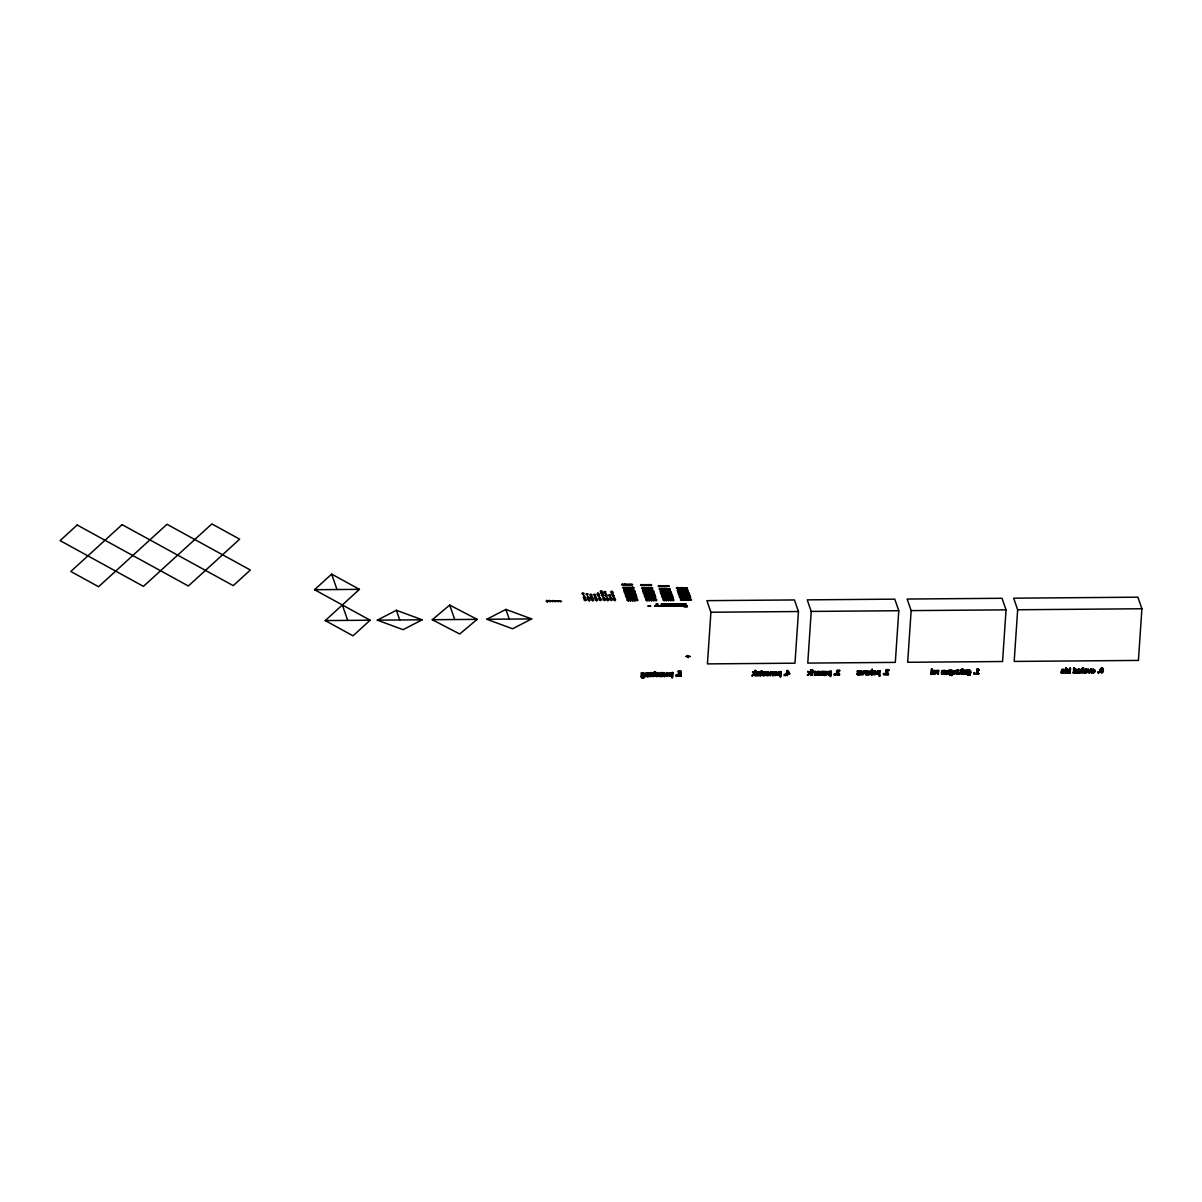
<?xml version="1.0" encoding="UTF-8"?>
<svg xmlns="http://www.w3.org/2000/svg" width="1202" height="1202" viewBox="0 0 1202 1202"><rect width="100%" height="100%" fill="white"/><g stroke="black" fill="none" stroke-linecap="round" stroke-linejoin="round"><path stroke-width="1.5" d="M768.649 673.871L768.499 673M949.445 673.526L949.715 674.923M1100.025 671.092L1099.935 670.19M641.117 676.305L641.222 672.774L641.988 673.21A1.803 1.608 -19.1 0 1 643.31 672.985L643.896 673.225M641.357 677.372C647.142 678.89 638.382 676.32 644.152 675.614M642.048 675.87L641.853 673.42L643.476 673.691M641.823 675.719L641.853 673.42M643.956 677.913L644.002 677.282M645.249 674.307C645.549 670.881 651.093 673.075 648.224 676.651L647.547 676.666C649.561 672.158 643.941 672.414 645.759 676.681L645.189 673.706M645.759 676.681L645.805 674.307M647.547 676.666L647.638 673.646M647.382 672.91L648.464 673M648.224 676.651L648.374 672.714M654.805 673.466C657.239 674.097 650.868 678.769 653.873 675.344M652.896 673.481L654.068 672.669L654.128 673.466L652.791 673.195L654.038 673.18L654.008 675.208M655.255 673.466L654.805 671.617L654.158 672.955L652.836 672.684M654.699 673.18L654.339 675.945L652.686 676.591M654.835 672.955L654.805 671.617M664.21 672.594L664.736 676.531L663.264 673.075L661.806 676.546C663.82 672.474 658.35 671.978 660.214 676.561L659.597 673.871M659.537 676.561L659.643 673.526M661.806 676.546L661.881 673.676M664.06 676.531L664.255 673.811M668.883 674.397C668.132 678.334 663.098 675.494 668.072 675.013M665.442 675.344L668.162 675.299L665.532 674.758L666.494 672.564L668.898 673.886M670.025 676.245L669.784 672.94L672.759 672.519L671.858 677.808C674.307 675.509 670.596 670.566 670.1 674.622M672.534 677.808L672.759 672.519M676.065 676.441L676.035 675.208L676.921 676.425M676.816 676.14L676.891 675.208M678.304 672.128L680.527 672.098L678.304 672.128L678.244 671.257C683.397 670.446 680.783 673.736 678.814 674.863M678.709 676.23C676.08 673.571 681.489 673.931 680.422 671.813M681.083 674.037L681.158 671.242M680.437 673.405C673.646 673.826 684.404 677.868 679.265 675.584M681.158 676.215L681.053 675.239M710.908 612.239L707.422 663.895L794.988 663.188L798.459 611.533L794.447 599.948L706.896 600.654L710.908 612.239L798.459 611.533M754.781 675.794L755.788 670.701L755.021 670.431C757.32 676.486 751.265 670.761 753.444 672.158M754.916 673.691L755.021 670.431M755.442 675.794L755.697 670.415M757.08 675.389L756.389 675.779L756.854 672.489L759.484 672.188L757.26 673.06L759.499 674.052L758.342 675.87L757.02 674.592L757.08 673.586L757.125 674.878L758.717 675.148L758.267 673.721M757.065 675.779L759.529 674.412M759.439 672.819L758.177 671.738L756.464 673M761.903 672.609C758.522 682 762.068 669.394 759.919 671.813M759.784 675.719L759.724 674.878M761.227 672.609L760.025 672.113M761.121 672.324L760.971 675.058L759.859 675.178M761.151 671.813L761.993 671.047L761.227 670.761M761.257 672.098L761.332 671.047M761.933 672.098L761.903 670.746M762.353 672.594L762.278 671.798M762.444 674.562C769.04 676.32 758.778 671.798 765.298 672.264M765.659 672.489C767.672 674.803 762.804 677.282 762.579 674.848M766.2 675.494L768.018 675.374A1.563 1.397 -19.1 0 0 768.859 674.743L768.814 672.158L766.32 671.963L768.919 672.444L768.964 675.028A1.563 1.397 -19.1 0 1 768.108 675.659C764.848 675.449 766.786 675.013 768.424 674.157M766.32 671.963L766.365 672.94L768.048 672.579M770.647 672.835L769.881 675.674L770.287 672.474L772.285 672.203M770.557 675.674L770.602 673.3M772.495 671.723L773.021 675.659L771.939 672.324M772.345 675.659L772.435 672.639M773.021 675.659L773.156 671.708M777.153 673.526C777.514 677.673 770.587 674.142 775.861 674.698C779.347 672.925 767.041 671.933 776.327 674.653C775.726 675.449 774.178 675.344 773.727 674.457M777.694 674.127L778.28 671.843L781.045 671.648L780.143 676.936C781.706 675.404 779.572 669.905 778.46 673.195M780.804 676.936L781.045 671.648M785.161 674.337L785.207 675.554L784.32 674.337M784.35 675.554L784.41 674.622M787.49 673.856C793.11 674.352 785.777 671.933 787.385 675.539L786.108 673.06M786.694 675.539L786.168 673.871M786.739 673.06L787.58 670.385L789.834 673.841M786.844 673.345L786.919 670.385M787.385 675.539L787.385 673.571M787.43 673.045L787.55 671.152C792.584 674.006 784.56 673.21 789.218 673.03M787.52 673.345L787.55 671.152M811.23 611.427L807.759 663.098L895.31 662.392L898.78 610.721L894.784 599.152L807.218 599.858L811.23 611.427L898.78 610.721M807.849 671.437L809.382 672.94L807.489 675.374L809.487 673.24L807.849 671.437L810.253 673.24L811.034 669.965L810.794 675.344L810.118 673.541M810.794 675.344L811.034 669.965M811.906 670.791L812.717 670.145L812.777 671.077L811.906 670.791L812.777 671.077M811.771 675.344L812.582 671.392L812.447 675.329L811.666 675.043L812.447 675.329M812.011 671.077L811.951 670.145M812.342 675.043L812.582 671.392M813.108 672.053L814.595 672.729L813.123 671.407M814.625 672.203L815.241 671.377L815.091 675.314L814.49 672.444M819.133 674.172L816.038 675.299L816.143 672.203M816.038 675.299C813.799 670.521 822.198 670.776 816.353 672.218M816.759 672.609L816.834 673.39C820.921 673.405 815.497 676.966 816.774 672.489L819.148 673.571M816.864 672.774C816.413 670.536 820.064 673.345 819.013 671.422M822.453 671.723L823.145 671.302L822.333 675.254C824.332 670.746 818.727 671.001 820.53 675.269L819.869 675.269C818.862 670.581 824.407 670.37 820.019 672.91M820.53 675.269L820.575 672.895M822.333 675.254L822.408 672.234M822.994 675.254L823.145 671.302M827.141 672.699C827.442 676.801 820.455 675.93 826.42 673.466M823.791 673.481L826.555 673.466L823.791 673.481L824.767 671.287L827.036 672.279M823.761 675.028L823.716 674.067M827.667 673.721L828.268 671.452L831.033 671.242L830.116 676.531C833.332 672.985 827.547 669.424 828.463 674.187M830.792 676.531L831.033 671.242M835.15 673.931L835.18 675.148L834.293 673.931M834.338 675.163L834.398 674.232M836.517 673.165L837.539 672.474L836.532 671.062M837.539 672.474L836.577 671.437M837.358 671.602C840.994 669.589 836.517 671.107 837.148 674.082M837.133 673.405L838.575 672.759L837.388 671.617M839.522 670.851L837.569 669.95L836.637 671.347M837.433 672.188L836.276 673.721A1.683 1.502 -19.1 0 0 836.667 674.502L839.522 674.923L839.462 673.931L837.403 674.232M839.627 671.137L839.567 670.16M857.221 674.472C857.642 671.452 859.956 672.534 857.251 671.107L859.941 671.783M856.936 673.541L857.387 674.638A1.548 1.382 -19.1 0 0 858.153 674.938L859.866 674.638C859.16 673.646 856.395 674.232 859.896 671.708M863.547 673.886L860.572 674.848L860.722 670.911L862.315 674.352L863.847 670.881L863.787 673.541M861.308 673.916L861.383 670.911M863.141 673.255L863.186 670.896M863.847 670.881L863.742 673.886M865.32 671.903L864.343 670.896M865.846 671.708L866.447 670.866L866.311 674.803L865.71 671.933L864.328 671.542M868.4 673.886L869.557 673.736L870.548 670.836C872.772 676.11 864.103 676.23 867.423 670.851L868.009 673.871L868.099 670.851M867.273 674.803L867.423 670.851M870.398 673.195L869.542 674.517L867.183 674.502M869.887 670.836L869.662 674.022L867.904 673.571M871.36 674.758L872.276 669.379L872.036 674.758L871.27 674.472L872.036 674.758M871.931 674.472L872.276 669.379M872.832 671.963C874.74 667.831 878.602 674.893 874.154 674.833C868.46 673.481 881.772 674.382 872.772 672.369M872.817 674.532L872.757 673.571M875.612 672.97C869.136 674.622 875.837 668.102 876.198 672.624M876.619 672.504L877.58 670.791L880.074 670.746L879.849 676.035L879.173 674.232L877.235 674.187M877.415 673.405C880.465 676.831 878.497 667.801 877.415 672.865M879.173 676.05L879.173 674.232M879.308 674.022L879.353 671.663M877.099 674.247L877.19 671.467L880.074 670.746M884.206 673.436L884.236 674.653L883.35 673.451M887.256 672.489L888.518 674.622L885.243 674.653L885.168 673.796L887.887 674.067L885.168 673.796M886.43 671.047L888.669 670.641L888.624 669.664L886.325 669.589L885.694 671.017M888.669 670.641L888.624 669.664M911.146 610.616L907.675 662.287L1002.573 661.521L1006.044 609.85L1002.032 598.28L907.134 599.047L911.146 610.616L1006.044 609.85M930.964 674.082L931.986 669.003L931.745 674.367L930.964 674.082L931.745 674.367M931.069 674.382L931.31 669.003M931.64 674.082L931.986 669.003M936.373 671.062C938.462 670.911 935.787 670.25 937.68 674.322L938.597 670.671L936.388 670.415M938.356 674.322L938.507 670.385M942.293 671.918L942.248 674.292C938.582 669.469 948.663 669.965 941.977 671.092M941.587 674.292L941.767 671.047M944.862 670.325L944.712 674.262C944.006 674.097 943.239 668.297 942.383 672.203M944.036 674.277L944.126 671.257M946.425 671.257C950.722 672.218 947.522 675.178 945.658 674.262L945.764 671.152M947.957 672.429L947.987 673.616L946.38 673.36L946.35 672.053L948.062 672.714M946.38 673.36L946.35 672.053M948.558 672.294C942.203 671.963 953.306 668.673 945.824 671.768M949.55 673.811L949.655 670.295L950.421 670.731A1.803 1.608 -19.1 0 1 951.759 670.491L952.059 670.581M950.031 675.073C952.345 676.486 953.126 674.067 950.256 674.487M954.238 671.828L953.532 674.202L953.832 670.701L956.101 670.641M953.802 671.227L956.807 670.235L955.981 674.172C958.024 672.128 954.087 668.958 954.343 672.113M956.657 674.172L956.807 670.235M960.473 673.436L957.633 674.172L957.769 670.22L958.55 670.506L957.769 670.22M957.633 674.172L957.874 670.506M958.445 670.22C956.161 674.307 961.976 674.908 960.233 670.205L960.999 670.491L960.233 670.205M960.909 670.205L960.804 673.195M961.615 673.841L962.622 668.748L962.381 674.127L961.615 673.841L962.381 674.127M961.72 674.127L961.961 668.763M962.291 673.841L962.622 668.748M966.228 673.39L963.373 674.112L963.523 670.175L964.289 670.461L963.523 670.175M963.373 674.112L963.613 670.461M965.837 672.234C965.987 675.434 962.261 672.173 964.184 670.175M965.972 670.16L966.754 670.446L965.972 670.16L965.882 673.015M966.588 672.804L966.648 670.145M969.984 670.446L969.683 670.355A1.803 1.608 -19.1 0 0 968.346 670.581L967.595 670.145L967.82 675.028M967.595 670.145C962.952 676.546 974.762 675.434 968.316 674.457M968.121 673.916L970.51 672.985M970.029 672.444C967.67 676.32 968.557 667.065 970.224 672.188M970.33 675.284L970.269 674.352M974.777 672.804L974.822 674.022L973.921 672.804M973.966 674.037L974.026 673.105M978.834 669.95L977.872 669.95L977.647 673.21L978.668 673.991L976.024 673.225M976.956 673.225L977.256 668.838L978.052 669.574M977.061 673.511L977.256 668.838M978.713 673.496L977.752 673.511L977.872 669.95M977.962 670.25L978.924 670.235L978.067 669.364M1017.658 609.76L1014.188 661.431L1138.429 660.424L1141.9 608.753L1137.888 597.184L1013.662 598.19L1017.658 609.76L1141.9 608.753M1064.777 670.686L1063.965 673.015L1061.411 673L1061.351 672.038L1064.055 671.452L1061.336 671.182L1062.132 669.409L1064.116 669.454L1064.882 670.971M1061.411 673L1061.351 672.038M1064.161 670.566C1063.244 668.027 1060.059 671.948 1064.131 670.686L1064.206 671.437C1058.406 673.33 1063.319 666.93 1064.807 670.596M1068.818 671.077L1068.187 673L1065.453 673.195L1065.693 667.816L1066.369 669.679A1.833 1.638 -19.1 0 1 1067.692 669.454A1.578 1.412 -19.1 0 1 1068.503 669.935L1068.924 670.926M1068.818 670.626L1068.082 672.714L1065.453 673.195M1066.234 669.905C1065.678 675.87 1066.279 666.764 1068.202 670.776M1066.369 669.679L1066.369 667.816M1069.51 673.165L1070.321 669.213L1070.186 673.15L1069.404 672.865L1070.186 673.15M1070.456 667.966L1070.516 668.898L1069.69 667.966M1070.081 672.865L1070.321 669.213M1073.356 672.835L1074.272 669.183L1074.137 673.12L1073.356 672.835L1074.137 673.12M1073.596 668.582L1074.408 667.936L1074.468 668.868L1073.596 668.582L1074.468 668.868M1073.461 673.135L1073.611 669.183M1073.702 668.868L1073.641 667.936M1074.032 672.835L1074.272 669.183M1075.144 670.295L1075.054 669.349C1082.025 669.364 1072.5 672.414 1077.668 672.88L1075.955 673.18A1.548 1.382 -19.1 0 1 1075.189 672.865C1075.625 670.13 1077.909 670.596 1075.054 669.349M1077.668 672.88L1077.623 671.903M1080.944 671.497L1081.65 669.123L1081.229 672.354L1078.374 673.09L1078.525 669.153L1079.291 669.439L1078.525 669.153M1080.853 671.212C1081.094 674.367 1077.142 671.197 1079.201 669.138M1081.65 669.123L1081.334 672.654L1079.08 672.684M1083.378 667.681L1082.461 673.06L1082.701 667.681L1083.483 667.966L1082.701 667.681M1082.461 673.06L1082.807 667.966M1094.902 670.446C1096.164 672.804 1091.146 674.277 1091.506 671.798C1097.772 672.594 1087.975 669.694 1094.316 671.197L1092.137 670.461L1094.181 670.04M1091.551 671.227L1091.536 670.19M1091.521 672.759L1091.476 671.798M1098.868 671.708L1098.898 672.925L1098.012 671.708M1098.057 672.925L1098.117 671.993M653.918 674.923L653.783 676.02L652.626 675.749M1102.61 670.175C1101.828 675.87 1098.853 667.005 1102.354 668.597M1103.376 671.062L1102.655 668.087L1100.221 669.379M1100.04 670.476L1100.01 669.604M660.349 674.442L661.896 673.541M662.618 674.427L663.804 673.496M960.097 672.279L958.745 673.255M777.694 673.691L778.385 672.143L779.918 671.978M970.81 671.903L969.924 673.886L968.046 673.3M768.604 674.172L768.424 672.759M770.046 673.3L770.752 671.723L772.57 672.414M655.345 674.487L655.931 673.06A1.593 1.427 -19.1 0 1 656.863 672.579L657.629 672.579M932.572 672.549L933.053 670.821A1.593 1.427 -19.1 0 1 933.984 670.34L934.75 670.34M960.744 672.564L960.714 673.481M966.483 672.519L966.453 673.436M1083.919 670.506L1084.354 672.639A1.593 1.427 -19.1 0 0 1085.226 673.105L1086.954 672.609L1087.419 670.476M652.536 675.223L652.295 673.375M658.906 674.457L656.608 676.365A1.593 1.427 -19.1 0 1 655.736 675.915L655.345 674.923M665.547 674.427L666.599 672.865L668.763 673.556M762.444 673.36L763.495 671.783L765.554 672.489M773.833 673.556L774.779 671.693L776.838 672.399M823.821 673.15L824.587 671.708L826.27 671.602M936.027 672.218L933.729 674.142A1.593 1.427 -19.1 0 1 932.857 673.676M1091.581 670.896L1093.189 668.928L1094.992 670.731M668.252 675.028L665.532 674.758M875.507 672.684L873.298 673.841M1064.206 671.437L1063.349 672.669L1061.501 672.339M1094.316 671.197L1093.459 672.429L1091.611 672.098M668.913 675.118L668.868 673.976M765.869 673.616L764.938 675.239L762.489 675.509M827.141 673.12L826.21 674.743L823.671 674.728M1064.792 671.107L1063.86 672.729L1061.306 672.714M1094.902 670.866L1093.97 672.489L1091.431 672.474M836.322 673.12L836.382 674.006A1.683 1.502 -19.1 0 0 836.772 674.788M885.649 670.446L887.271 673.511M778.37 673.751L778.37 672.91M877.4 672.023L877.445 673.451M1068.127 671.077L1066.565 672.309M643.761 674.532L642.199 675.689M952.194 672.053C950.301 673.12 949.505 675.824 952.345 674.502M970.134 672.729L970.119 671.903M649.726 674.818C650.838 669.514 653.227 678.709 649.726 675.389M656.142 674.773L656.142 673.856M933.263 672.534L934.194 671.152L935.411 671.903M1084.655 671.212L1086.292 669.89M651.8 674.517L651.093 675.824L649.846 675.584M658.215 674.457L656.577 675.779M935.336 672.234C933.353 677.778 932.962 666.975 935.441 672.519M1086.728 670.911L1084.91 672.128M1103.256 671.572L1103.316 669.033M668.147 673.571L668.327 674.262C664.165 675.809 667.155 671.092 668.252 673.856M666.224 674.277L668.042 673.541M765.148 672.789L763.21 673.496L764.712 672.549M774.494 673.405L775.545 672.384L776.612 673.39C772.45 674.923 775.425 670.22 776.537 672.985M826.42 672.294L824.482 673L825.188 671.723L826.51 672.579M873.538 672.519C874.335 669.664 877.565 674.142 873.433 672.218M1064.055 670.28L1062.117 670.986L1063.95 670.25M1092.242 670.746L1092.934 669.454L1094.271 670.325M1100.115 669.89L1101.393 667.696L1103.316 668.883M1074.738 671.783L1076.992 670.31M857.717 673.901L859.761 672.85L859.55 671.137M859.235 671.873L857.116 673.466M827.712 672.249L827.727 674.112M644.392 674.953L643.566 676.516L641.778 676.23M644.392 675.599L643.22 672.684A1.803 1.608 -19.1 0 0 641.883 672.925M952.825 672.459C952.87 674.863 949.445 672.729 950.211 674.457M970.765 672.97L970.585 670.776M768.499 673.886L767.657 675.223L766.14 674.517M659.748 673.826L660.394 672.594L663.519 672.819M649.095 674.397L649.516 673.105A1.593 1.427 -19.1 0 1 650.462 672.624L651.214 672.624A1.608 1.442 -19.1 0 1 652.1 673.09L652.596 674.803M652.431 674.938L650.297 676.711A1.593 1.427 -19.1 0 1 649.426 676.245L649.005 675.359M932.647 671.437L932.572 672.985M1084.039 670.115L1083.964 671.663M863.637 673.601L862.946 674.848L861.263 674.442M966.438 672.865L965.506 674.187L963.974 673.42M765.148 673.961L762.684 674.683M773.893 673.15L774.884 671.978L776.582 672.173M645.955 674.127L647.743 673.931M770.752 673.12L771.203 672.234L772.525 672.925M820.741 672.714L822.514 672.534M942.443 671.738L944.231 671.542M954.388 671.648L956.071 671.167M1103.166 671.287L1101.979 672.955L1100.07 671.768M862.991 673.451L861.203 673.631M1080.793 671.693L1079.111 672.158M816.894 672.579L819.043 672.339M649.831 674.202L650.898 673.42L651.875 674.187M656.247 674.157L656.968 673.105L658.215 673.901M935.216 672.835L934.149 673.631L933.188 672.865M836.682 671.062L839.672 670.446M1090.65 669.048C1085.601 680.347 1095.067 660.379 1089.733 673L1089.027 672.714L1091.371 669.048M670.19 674.082L671.648 673.42M645.369 673.721L647.202 673.045M652.325 675.314L650.207 676.425A1.593 1.427 -19.1 0 1 649.32 675.96L649.125 675.689M649.215 674.006L649.621 673.405A1.593 1.427 -19.1 0 1 650.552 672.925L651.319 672.91M1084.144 670.4L1084.444 669.499A1.593 1.427 -19.1 0 1 1085.391 669.018L1086.142 669.018M659.838 673.541L661.866 673.15M761.542 674.878L759.679 675.434M960.608 673.195L959.752 674.232L958.325 673.751M826.33 673.736L823.956 674.187M1091.747 670.145L1094.586 669.739M668.688 675.208L665.502 676.29M1103 671.723L1101.888 672.669L1100.236 672.113M824.572 672.579L826.315 672.264M1092.333 670.325L1094.06 670.01M948.663 673.36L946.71 673.886M885.844 670.461L888.714 669.95M827.953 672.218L830.176 671.738M945.974 671.182L948.633 670.37M656.352 673.916L658.29 674.142M758.778 674.653L757.02 674.592M818.412 674.172L816.759 674.397M946.59 671.392L948.663 671.287M932.917 671.392L933.143 671.122A1.593 1.427 -19.1 0 1 934.089 670.641L934.856 670.626A1.608 1.442 -19.1 0 1 935.727 671.092M1084.309 670.07L1084.55 669.799A1.593 1.427 -19.1 0 1 1085.481 669.319L1086.247 669.304A1.608 1.442 -19.1 0 1 1087.134 669.769M965.657 673.06L964.109 673.18M688.581 656.562L687.559 656.653M770.873 672.774L771.774 672.534M778.656 672.789L780.308 672.549M877.685 671.888L879.443 671.948M754.525 673.751L752.152 675.824L754.886 674.277M807.383 675.088L810.223 673.826L807.489 675.374M875.822 673.766L872.712 674.247M752.046 675.524L754.045 673.39L752.152 675.824M969.834 672.835L968.181 673.09M546.94 600.399L546.084 601.18L547.466 601.947L548.322 601.165L546.94 600.399L547.466 601.947M314.548 589.716L331.662 574.105L359.443 589.356L325.246 620.578L353.027 635.828L370.126 620.217L314.548 589.716L359.443 589.356M763.39 672.474L765.238 673.075M549.645 600.474L548.788 601.21L551.012 601.195L549.645 600.474L550.155 601.932M432.269 619.721L449.713 605.072L477.164 619.361L459.735 633.995L432.269 619.721L477.164 619.361M552.364 600.549L551.478 601.24L553.716 601.225L552.364 600.549L552.83 601.902M688.536 656.187L687.243 656.562L688.596 656.337M583.451 594.75L581.873 593.457L582.76 592.796L584.112 593.442L582.775 594.434L583.571 595.14M583.932 596.177L585.509 597.469L583.721 598.791L586.411 600.083L585.524 600.745L584.172 600.098L585.96 598.776L583.27 597.484L584.608 596.492L583.796 595.786M586.621 594.329L587.523 593.668M587.207 594.599L588.094 593.938L585.855 593.968L587.462 595.381M589.311 600.715L590.212 600.053L587.523 598.761L589.311 597.439L587.958 596.793L587.072 597.454L589.761 598.746L587.973 600.068L589.386 600.91M590.513 595.185L591.399 594.524M598.295 595.666L599.182 595.005M601.451 593.578L602.337 592.917M592.887 600.684L593.788 600.023L591.099 598.731L592.887 597.409L590.858 596.447L591.97 594.81L590.633 594.164L589.746 594.825L591.985 596.432L590.648 597.424L593.337 598.716L591.549 600.038L592.962 600.88M604.366 592.331L605.267 591.669M599.092 596.583L597.529 595.29L599.302 593.968L597.74 592.676L597.078 593.983L599.753 595.275L598.416 596.267L600.038 597.679L598.701 598.671L601.376 599.963L600.489 600.624L599.152 599.978L600.925 598.656L599.362 597.364M602.127 595.531L603.013 594.87M605.357 593.337L603.795 592.045L604.681 591.384L606.033 592.03L604.696 593.022L606.229 594.239L604.891 595.23L606.469 596.538L607.13 595.215L605.568 593.923M596.688 600.654L597.589 599.993L594.9 598.701L596.237 597.71L594.885 597.063L595.561 595.756L593.548 594.795L594.434 594.134L595.771 594.78L594.434 595.771L596.012 597.063L595.11 597.725L597.124 598.686L595.351 600.008L596.763 600.85M603.119 596.553L601.541 595.26L602.878 594.269L600.865 593.307L602.202 592.316L600.189 591.354L601.09 590.693L602.427 591.339L601.09 592.331L603.103 593.292L601.766 594.284L603.78 595.245L602.442 596.237L604.05 597.649L602.713 598.641L605.402 599.933L604.516 600.594L603.164 599.948L604.952 598.626L603.389 597.334M605.477 595.516L606.364 594.855M612.674 594.404L611.112 593.097L612.885 591.775L611.548 591.144L610.661 591.805L613.336 593.082L611.998 594.073L614.282 595.816L612.043 595.831L612.945 595.17M607.866 600.564L608.753 599.903L606.063 598.611L606.74 597.304L608.302 598.596L606.514 599.918L607.927 600.76M625.25 584.262L624.169 584.367M610.045 596.508L608.467 595.2L609.369 594.539L610.706 595.185L609.369 596.177L610.977 597.589L609.639 598.581L612.329 599.873L611.442 600.534L610.09 599.888L611.878 598.566L610.315 597.274M628.27 600.82L630.494 599.167L628.931 597.875L634.28 593.908L626.212 590.047L626.888 588.74L623.522 587.132L622.636 587.793L624.649 588.755L623.988 590.062L632.042 593.923L626.693 597.89L628.255 599.182L626.918 600.174L628.33 601.015M612.81 596.192L613.711 595.531M630.509 600.805L632.733 599.152L631.155 597.86L636.068 594.224L628.451 590.032L629.112 588.725L625.761 587.117L623.538 588.77L625.1 590.062L623.763 591.053L629.803 593.938L625.791 596.913L627.805 597.89L627.143 599.197L630.569 601M614.793 600.504L615.679 599.843L612.99 598.566L613.666 597.244L615.229 598.536L613.441 599.858L614.853 600.699M632.733 600.79L634.972 599.137L633.394 597.845L636.519 595.531L633.153 593.923L635.392 592.27L630.689 590.017L631.351 588.71L628 587.102L625.761 588.74L627.339 590.047L624.214 592.361L627.579 593.968L625.34 595.621L630.043 597.86L629.382 599.182L632.808 600.985M634.972 600.775L637.195 599.122L635.633 597.815L636.97 596.823L630.93 593.938L634.941 590.963L632.928 590.002L633.589 588.679L630.224 587.072L628 588.725L629.578 590.017L624.664 593.653L632.282 597.845L631.621 599.167L635.032 600.955M624.98 592.721L625.866 592.06M627.023 592.616L627.925 591.955M627.219 592.706L628.105 592.045M633.815 587.703L632.477 588.695L634.04 589.987L628.691 593.953L636.744 597.815L636.083 599.122L638.097 600.083L637.21 600.745L633.845 599.137L634.521 597.83L626.452 593.968L631.801 590.002L630.239 588.71L632.462 587.057L633.815 587.703L631.576 587.718M629.262 592.601L630.148 591.94M626.107 595.982L627.008 595.321M628.15 595.876L629.052 595.215M633.92 592.646L634.806 591.985M632.808 595.922L633.709 595.26M635.047 595.907L635.948 595.245M757.32 672.504L759.333 672.519M555.039 600.624L554.137 601.27L556.361 601.24L555.039 600.624L555.474 601.886M647.052 600.684L649.29 599.107L647.743 597.86L653.152 594.043L645.143 590.332L645.82 589.07L642.484 587.523L641.583 588.169L643.581 589.085L642.905 590.347L650.913 594.058L645.504 597.875L647.067 599.122L645.714 600.068L647.112 600.88M649.275 600.669L651.529 599.077L649.981 597.845L654.925 594.344L647.367 590.317L648.058 589.055L644.723 587.508L642.469 589.1L644.017 590.347L642.664 591.294L648.674 594.073L644.618 596.943L646.631 597.86L645.94 599.122L649.35 600.865M651.514 600.654L653.768 599.062L652.22 597.815L655.36 595.591L652.025 594.043L654.279 592.466L649.606 590.302L650.297 589.04L646.961 587.493L644.708 589.085L646.255 590.317L643.1 592.556L646.436 594.088L644.197 595.681L648.855 597.845L648.178 599.107L651.574 600.85M653.753 600.639L656.007 599.047L654.444 597.8L655.796 596.853L649.786 594.073L653.843 591.204L651.845 590.272L652.521 589.01L649.185 587.477L646.931 589.055L648.494 590.302L643.536 593.803L651.093 597.83L650.417 599.092L653.813 600.835M655.976 600.624L656.878 599.978L654.88 599.062L655.571 597.8L647.562 594.088L652.956 590.272L651.409 589.025L652.761 588.078L651.424 587.447L649.17 589.04L650.718 590.287L645.324 594.104L653.332 597.815L652.641 599.077L656.052 600.805M646.105 592.887L647.007 592.255M648.329 592.871L649.23 592.225M644.768 595.952L645.669 595.321M650.567 592.841L651.469 592.21M652.611 592.736L653.512 592.105M652.806 592.826L653.708 592.195M653.888 595.967L654.789 595.336M1077.713 672.188C1073.341 673.225 1077.172 671.317 1077.533 669.544M557.788 600.699L556.872 601.285L559.11 601.27L557.788 600.699L558.194 601.856M664.27 600.594L666.554 599.122L665.037 597.965L670.536 594.449L662.633 591.023L663.354 589.866L660.048 588.439L659.132 589.025L661.115 589.881L660.394 591.053L668.297 594.464L662.798 597.995L664.315 599.137L662.948 600.023L664.33 600.79M664.135 585.87L663.038 585.96M666.494 600.579L668.793 599.107L667.275 597.95L672.309 594.72L664.871 591.008L665.577 589.836L662.287 588.424L660.003 589.881L661.521 591.038L660.138 591.925L666.073 594.479L661.941 597.124L663.925 597.98L663.203 599.152L666.569 600.76M668.733 600.549L671.032 599.092L669.514 597.935L672.714 595.876L669.424 594.449L671.708 592.992L667.095 590.993L667.816 589.821L664.526 588.394L662.227 589.866L663.744 591.023L660.544 593.082L663.835 594.494L661.536 595.967L666.148 597.965L665.442 599.137L668.793 600.745M670.971 600.534L673.255 599.062L671.738 597.92L673.12 597.033L667.185 594.479L671.317 591.835L669.334 590.978L670.055 589.806L666.764 588.379L664.466 589.851L665.983 591.008L660.935 594.239L668.387 597.95L667.666 599.107L671.032 600.73M673.195 600.519L674.112 599.933L672.143 599.077L672.865 597.905L664.946 594.494L670.461 590.963L668.943 589.821L670.31 588.935L668.988 588.364L666.704 589.836L668.222 590.978L662.723 594.509L670.626 597.92L669.905 599.092L673.27 600.715M661.295 593.397L662.212 592.811M665.577 593.277L666.494 592.691M667.816 593.262L668.733 592.676M667.996 593.352L668.913 592.766M664.345 596.192L665.262 595.606M670.235 593.322L671.152 592.736M666.584 596.177L667.501 595.591M666.764 596.252L667.681 595.666M669.003 596.237L669.92 595.651M1075.039 670.01L1077.097 670.175M678.048 589.912L677.102 590.422L679.04 591.174L678.274 592.18L686.011 595.14L680.347 598.19L681.819 599.197L680.407 599.963L681.699 600.444L684.058 599.167L682.586 598.175L688.25 595.11L680.497 592.165L681.279 591.144L677.973 589.731M680.287 589.897L677.913 591.174L679.385 592.165L677.973 592.932L683.773 595.155L679.536 597.454L681.474 598.19L680.693 599.197L683.923 600.429L686.282 599.152L684.824 598.16L690.008 595.351L682.736 592.135L683.502 591.129L680.212 589.701M682.511 589.881L680.152 591.159L681.624 592.15L678.319 593.938L681.549 595.17L679.19 596.447L686.162 600.414L688.521 599.137L687.063 598.145L690.354 596.357L687.138 595.125L689.497 593.848L684.975 592.12L685.741 591.114L682.451 589.686M684.749 589.866L682.39 591.144L683.848 592.135L678.664 594.945L685.936 598.145L685.17 599.167L688.4 600.399L690.759 599.122L689.287 598.13L690.699 597.364L684.9 595.14L689.137 592.841L684.689 589.671M686.988 589.851L684.629 591.129L686.087 592.12L680.422 595.185L688.175 598.13L687.409 599.152L690.624 600.384L691.571 599.873L689.632 599.122L690.414 598.115L682.661 595.155L688.325 592.105L686.853 591.099L688.28 590.332L686.913 589.656M681.203 675.524L678.754 675.028M377.308 620.157L396.39 610.285L422.202 619.796L403.106 629.668L377.308 620.157L422.202 619.796M486.795 619.27L505.892 609.414L531.69 618.91L512.593 628.781L486.795 619.27L531.69 618.91M559.366 601.361L561.604 601.346M660.995 604.23L686.282 604.035M685.846 604.035L661.431 604.23M879.278 674.517L876.814 673.661M654.624 606.033L667.711 605.643M687.243 605.763L674.157 606.139M684.208 607.04L687.228 607.025M1077.563 672.594L1075.85 672.88A1.548 1.382 -19.1 0 1 1075.084 672.579M879.203 673.721L877.34 673.165M643.866 676.981L641.688 676.666M641.958 673.721L643.295 673.586M1066.324 670.19C1069.014 668.612 1068.398 674.427 1066.324 672.173M1075.159 669.649L1077.458 669.664M681.053 675.93L678.905 676.095M874.019 671.272L874.936 671.272M643.866 677.627L641.898 677.688M970.224 674.998L967.956 674.923M555.249 601.255L556.361 601.24M557.998 601.285L559.11 601.27M325.246 620.578L370.126 620.217M811.125 670.265L810.358 669.98M872.382 669.664L871.615 669.394M1066.474 668.102L1065.693 667.816M681.249 671.527L678.244 671.257M812.056 670.446L812.822 670.431M1073.747 668.237L1074.513 668.222M654.91 671.903L654.143 671.617M888.533 670.355L886.325 670.761L888.458 673.646M1087.765 669.078L1089.132 673M672.865 672.804L672.098 672.519M807.954 671.723L808.781 671.708M831.123 671.527L830.357 671.257M861.488 671.197L860.722 670.911M938.597 670.671L937.83 670.385M1070.426 669.499L1069.66 669.213M1081.755 669.409L1080.989 669.123M666.118 673.991L668.327 674.262M774.404 673.12L776.612 673.39M676.981 675.494L676.035 675.208M1082.371 672.774L1083.137 673.045M1097.952 672.639L1098.898 672.925M659.447 676.275L660.214 676.561M661.701 676.26L662.467 676.546M663.97 676.245L664.736 676.531M784.245 675.269L785.207 675.554M834.233 674.863L835.18 675.148M941.482 674.006L942.248 674.292M943.946 673.991L944.712 674.262M963.268 673.826L964.049 674.112M973.86 673.736L974.822 674.022M978.578 673.706L976.084 674.022M970.375 674.653L968.617 674.833L968.031 673.631M879.068 675.764L879.849 676.035M687.379 655.451L687.769 657.193M978.954 669.784L977.812 668.823M816.864 672.895L818.938 673.345M946.455 672.339L947.867 672.579M816.729 673.105L818.592 674.187M757.185 673.871L758.943 674.668M1102.144 668.507C1097.817 670.776 1104.548 675.239 1102.414 668.477M680.993 673.751L678.92 673.991L679.175 675.779M950.331 675.208L952.39 675.434M686.793 605.763L674.833 605.733L675.644 606.063M675.254 605.583L667.516 605.868M673.766 605.658L674.577 605.988L666.599 606.214M666.224 605.733L667.02 606.048L655.06 606.018M648.584 605.793L647.818 606.078L650.838 606.063L648.389 605.868M951.744 671.092L950.391 671.227L950.286 670.28M670.536 675.614C673.691 675.494 669.559 676.876 669.995 674.337M857.822 674.037L859.881 673.946M828.463 674.848L830.221 675.013L828.178 674.683M670.19 676.125L671.963 676.29L669.679 675.719M829.906 672.143L828.644 672.384L828.584 674.382M773.682 675.133L776.237 675.148L777.153 673.105M859.445 671.302L857.251 671.107M836.908 674.698L839.522 674.923M970.269 670.596L969.578 670.055A1.803 1.608 -19.1 0 0 968.256 670.295M969.849 671.062L968.211 670.791M828.629 674.232L830.251 674.502L828.478 674.082M778.205 675.088C781.766 675.133 778.46 676.651 777.649 674.217M664.03 673.075L662.798 672.534L662.137 673.42M946.274 673.06L948.077 672.609M641.718 675.434L643.431 675.885L643.716 673.961M950.226 673.736L952.69 673.42L952.239 670.446M816.729 674.908L818.682 675.193L819.043 673.285M837.238 674.112L839.462 673.931M641.703 677.853L641.012 676.441M826.465 671.482L827.171 672.609M887.887 674.067L886.46 672.534M768.394 672.85L766.41 672.94M828.283 674.968L827.637 673.826M752.512 671.873L754.15 673.676M859.28 671.933L857.342 672.053M952.074 671.347C948.258 668.943 952.134 677.192 952.164 671.482M1086.368 669.709L1086.473 672.249L1084.58 671.542M656.502 675.975L656.037 674.487M753.353 671.873L754.826 673.405M759.198 673.526L759.619 674.352M787.656 671.437L789.323 673.33M949.896 675.178L949.445 673.961M952.765 671.212L951.653 670.205A1.803 1.608 -19.1 0 0 950.316 670.446L949.655 670.295M765.449 672.203L765.959 673.481M644.032 673.135L644.542 674.833M935.637 670.806L936.133 672.083M658.516 673.045L658.996 674.322M886.205 672.414L885.634 671.257M886.881 672.234L886.355 671.152M837.343 674.397L836.998 673.36M778.385 674.292L780.278 674.908L778.28 673.466M1084.865 672.264L1085.075 669.724L1086.803 670.581M1068.848 670.536L1068.413 669.634A1.578 1.412 -19.1 0 0 1067.601 669.168A1.833 1.638 -19.1 0 0 1066.264 669.394M658.936 673.931L658.711 673.315A1.608 1.442 -19.1 0 0 657.734 672.865L656.968 672.865A1.593 1.427 -19.1 0 0 656.022 673.345L655.451 675.208M1083.934 671.753L1084.159 672.369A1.593 1.427 -19.1 0 0 1085.136 672.819L1086.848 672.309L1087.359 670.085M655.406 675.299L655.841 676.2A1.593 1.427 -19.1 0 0 656.713 676.666L658.441 676.155L658.906 674.022M669.589 675.719L669.875 673.225L672.173 673.195M1070.516 668.898L1069.75 668.898M978.608 673.21L978.668 673.991M954.193 674.187L953.532 674.202M888.518 674.622L885.243 674.653M884.236 674.653L883.38 674.668M866.447 670.866L865.786 670.866M866.311 674.803L865.635 674.803M859.866 674.638L858.048 674.653A1.548 1.382 -19.1 0 1 857.281 674.337M838.515 671.933L838.575 672.759M826.585 672.985L824.482 673M815.241 671.377L814.565 671.377M815.091 675.314L814.415 675.314M632.402 586.861L632.688 587.718M613.396 596.477L613.666 597.244M606.469 596.538L606.74 597.304M587.688 596.027L587.958 596.793M560.312 600.88L560.658 601.841M505.892 609.414L509.242 619.09M449.713 605.072L454.717 619.541M396.39 610.285L399.755 619.977M331.662 574.105L336.996 589.536M342.345 604.967L347.694 620.397M1088.471 669.063L1089.463 672.173M656.067 675.088L657.794 675.96L658.185 673.841M1102.534 668.688L1102.73 669.604M932.467 672.684L932.962 673.961A1.593 1.427 -19.1 0 0 933.834 674.427L935.562 673.931L936.027 671.798M1099.92 670.806L1100.07 671.617M649.621 674.532L649.756 675.434M651.123 672.91A1.593 1.427 -19.1 0 1 651.98 673.375M657.419 672.579A1.593 1.427 -19.1 0 1 658.29 673.045M1085.947 669.018A1.593 1.427 -19.1 0 1 1086.818 669.484M934.645 670.626A1.593 1.427 -19.1 0 1 935.517 671.092M77.198 525.004L60.1 540.615L143.459 586.366L211.868 523.922L239.664 539.172L188.353 586.005L77.198 525.004M122.093 524.643L70.783 571.476L98.579 586.726L166.988 524.282L250.347 570.018L233.248 585.629L122.093 524.643M622.441 584.007L621.554 584.668L622.891 585.299L624.679 583.977L627.369 585.269L629.142 583.947L631.831 585.239L632.718 584.578L631.381 583.932L629.593 585.254L626.918 583.962L625.13 585.284L622.441 584.007M641.447 584.518L640.546 585.149L641.883 585.765L643.671 584.503L646.345 585.735L648.148 584.457L650.823 585.705L651.724 585.058L650.387 584.442L648.584 585.72L645.91 584.488L644.107 585.75L641.447 584.518M659.087 585.659L658.17 586.245L659.492 586.816L661.325 585.644L663.97 586.786L665.803 585.599L669.349 586.155L668.027 585.584L666.193 586.771L663.564 585.629L661.731 586.801L659.087 585.659M677.207 587.508L676.275 588.018L687.439 587.928L684.269 588.454L681.684 587.477L679.791 588.499L677.207 587.508M656.848 603.78L655.856 604.275L658.185 604.26L656.848 603.78M687.394 655.811L688.205 657.554L687.394 655.811M690.083 656.457L686.072 656.487L690.083 656.457"/></g></svg>
